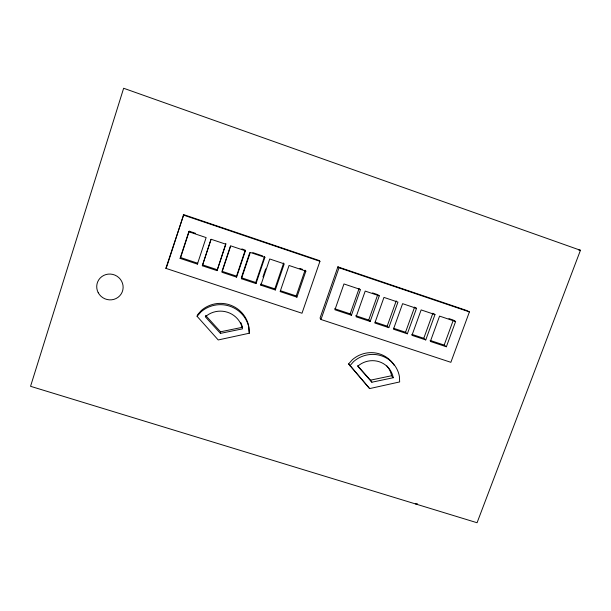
<?xml version="1.0" encoding="UTF-8"?>
<svg xmlns="http://www.w3.org/2000/svg" width="611" height="611" viewBox="0 0 611 611"><rect width="100%" height="100%" fill="white"/><g stroke="black" fill="none" stroke-linecap="round" stroke-linejoin="round"><path stroke-width="0.92" d="M220.426 333.377L205.319 316.788A22.584 22.164 -0.9 0 1 227.475 312.252A22.584 22.164 -0.9 0 1 242.506 328.848L220.426 333.377L220.518 331.796L205.563 315.368M210.963 239.535L202.325 265.754L217.058 270.642L225.871 243.545M197.101 316.322L197.437 314.909L201.21 310.587A28.824 28.289 -0.7 0 1 229.507 304.805A28.824 28.289 -0.7 0 1 248.685 326.022L249.296 333.224L218.219 339.953L197.101 316.322L200.92 311.954A29.129 28.58 -0.9 0 1 229.515 306.103A29.129 28.58 -0.9 0 1 248.891 327.542L249.296 333.224M165.856 268.351L183.705 214.637L318.995 260.462L319.943 261.302L301.994 313.237L165.856 268.351L166.52 267.435M166.811 266.533L183.705 214.637M180.1 258.377L180.619 257.559L197.727 263.242L197.399 264.12L180.1 258.377L188.807 231.752L189.227 231.21L195.551 233.341M180.619 257.559L189.227 231.21M197.399 264.12L206.136 237.587L188.807 231.752M202.325 265.754L211.078 239.245L225.841 244.209L217.058 270.642M230.423 246.08L222.022 271.315L236.518 276.126L236.594 277.134L221.953 272.269L230.744 245.859L245.423 250.8L236.594 277.134M236.518 276.126L245.248 250.067L245.423 250.8M241.635 276.829L249.769 252.587M241.46 278.746L250.296 252.442L264.884 257.346L256.017 283.58L241.46 278.746L241.33 277.722L255.734 282.503L256.017 283.58M255.734 282.503L264.51 256.544L264.884 257.346M262.944 276.943L265.67 268.893M260.859 285.184L269.734 258.98L284.237 263.853L275.324 289.988L260.859 285.184L260.523 284.1L274.843 288.85L275.324 289.988M274.843 288.85L283.657 262.99M296.915 297.152L296.213 295.945L305.065 270.192L305.867 271.131L296.915 297.152L280.136 291.584L289.056 265.48L305.867 271.131M337.875 266.854L320.042 318.071L320.989 319.5L450.865 362.315L469.401 311.916L466.964 310.587L337.875 266.854L339.013 267.755L469.401 311.916M320.989 319.5L339.013 267.755M351.432 315.245L334.935 309.769L343.962 283.947L360.49 289.507L351.432 315.245L350.172 313.863L359.138 288.392M370.174 321.47L368.731 320.027L377.735 294.647L379.278 295.831L370.174 321.47L356.129 316.804L365.202 291.096L379.278 295.831M388.817 327.656L374.849 323.02L383.96 297.404L397.952 302.109L388.817 327.656L387.183 326.152L396.226 300.872M415.243 307.486L416.519 308.356L407.346 333.805L405.528 332.247L414.609 307.058M433.581 313.657L434.979 314.566L425.768 339.922L423.774 338.303L432.886 313.206M454.088 320.554L455.615 321.508L446.366 346.758L444.166 345.078L453.316 320.08L448.909 318.598M580.45 250.289L477.069 522.741L30.55 386.305L123.643 88.259L580.45 250.289L578.648 249.93M349.851 365.806L353.632 361.559A28.32 27.403 -34 0 1 381.287 355.755A28.32 27.403 -34 0 1 399.403 376.429L399.655 381.936L369.586 388.604L348.621 363.919L352.364 359.719A28.037 27.136 -34 0 1 394.232 365.363M357.649 365.706L370.426 380.179L391.575 375.734L393.232 377.728L371.878 382.219L357.74 366.218A21.965 21.248 -34 0 1 379.179 361.72A21.965 21.248 -34 0 1 393.232 377.728M220.518 331.796L242.368 327.313A22.355 21.935 -0.7 0 0 240.826 322.639M415.48 503.922L417.374 503.724M407.346 333.805L393.461 329.199L402.603 303.675L416.519 308.356M425.768 339.922L411.959 335.34L421.147 309.914L434.979 314.566M446.366 346.758L430.358 341.442L439.576 316.116L455.615 321.508M202.6 264.861L217.18 269.703M280.48 290.721L296.213 295.945M334.706 308.731L350.172 313.863M355.694 315.696L368.731 320.027M375.085 322.134L387.183 326.152M393.499 328.252L405.528 332.247M411.806 334.332L423.774 338.303M430.075 340.396L444.166 345.078M241.834 248.914L244.392 249.777M252.778 252.603L262.707 255.94M299.81 268.428L302.437 269.306M372.511 292.89L376.865 294.357M183.224 214.996L319.943 261.302M348.621 363.919L369.113 387.901M370.426 380.179L371.878 382.219M386.847 365.913A21.736 21.041 -34 0 1 391.575 375.734M98.234 292.722A13.266 12.854 22.3 0 0 121.093 294.097A13.266 12.854 22.3 0 0 110.446 274.072A13.266 12.854 22.3 0 0 98.234 292.722"/></g></svg>
